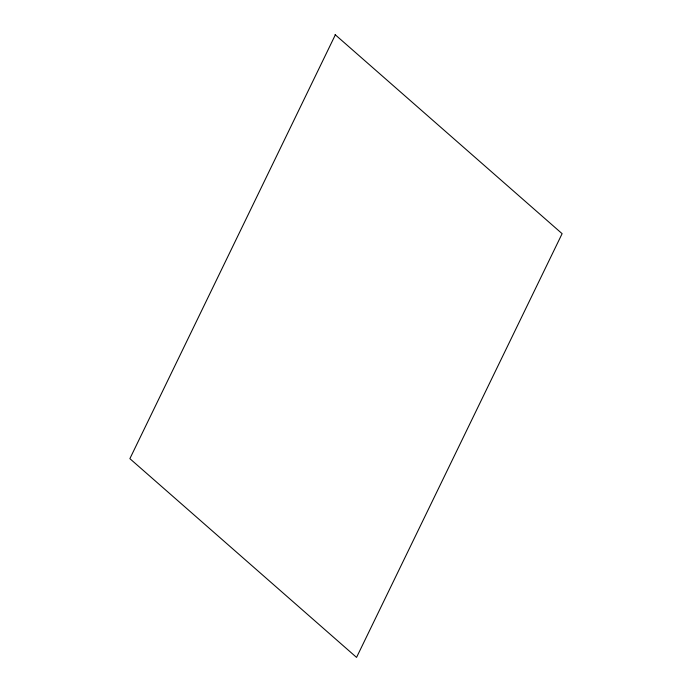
<?xml version="1.0" encoding="UTF-8"?>
<svg xmlns="http://www.w3.org/2000/svg" width="692" height="692" viewBox="0 0 692 692"><rect width="100%" height="100%" fill="white"/><g stroke="black" fill="none" stroke-linecap="round" stroke-linejoin="round"><path stroke-width="1.04" d="M335.343 34.842L129.88 458.658L356.553 657.4L562.12 233.671L335.066 34.6"/></g></svg>
